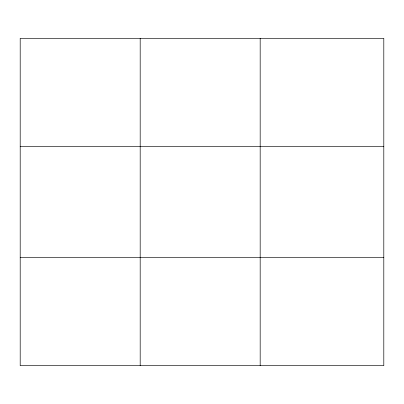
<?xml version="1.0" encoding="UTF-8"?>
<svg xmlns="http://www.w3.org/2000/svg" width="404" height="404" viewBox="0 0 404 404"><rect width="100%" height="100%" fill="white"/><g stroke="black" fill="none" stroke-linecap="round" stroke-linejoin="round"><path stroke-width="0.61" d="M140.188 38.34L140.188 365.66M260.176 38.34L260.176 365.66M383.8 146.354L383.8 38.34L20.2 38.34L20.2 365.66L383.8 365.66L383.8 146.354L20.2 146.354M20.2 257.646L383.8 257.646"/></g></svg>
